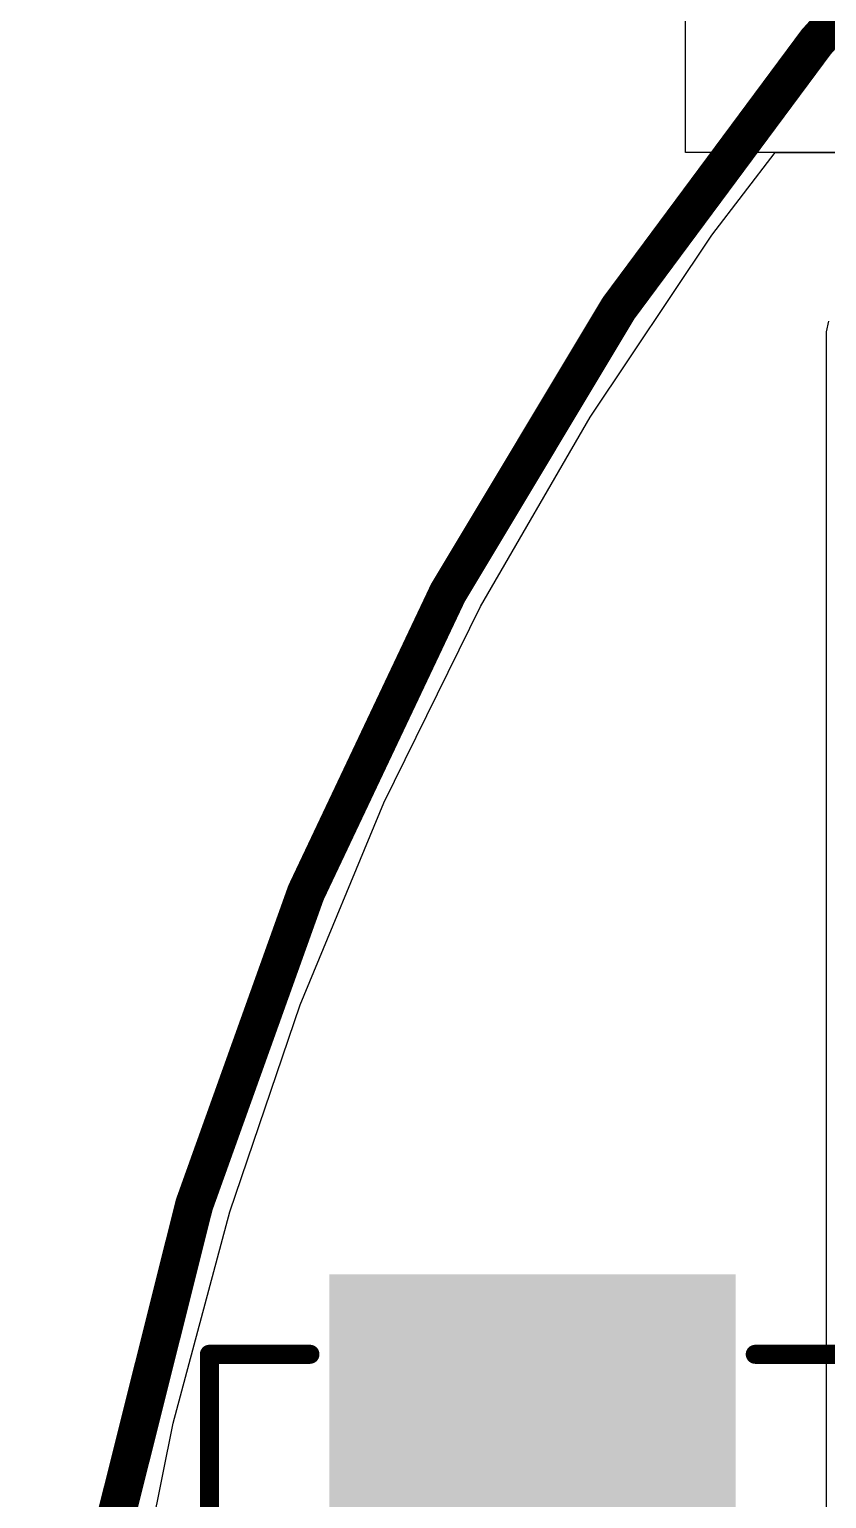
# Model space of a CAD drawing. Header units: inches. Extents: x -8 to 384, y -12 to 64.
# Drawn here: x -7.59 to -2.29, y 17.94 to 27.72 of the extents above; entities that cross this region are included whole.
import ezdxf

# ---------------------------------------------------------------- set-up
doc = ezdxf.new("R2010")
doc.units = ezdxf.units.IN
for name, color, linetype in [('Board_outline', 216, 'Continuous'), ('Bottom Layer', 5, 'Continuous'), ('Top Layer', 1, 'Continuous'), ('Top Overlay', 2, 'Continuous'), ('Top Paste', 8, 'Continuous'), ('Top Solder', 216, 'Continuous')]:
    doc.layers.add(name, color=color, linetype=linetype)

# ---------------------------------------------------------------- blocks, each defined once
blk = doc.blocks.new('HC_FPC_05_20_15RLTAG_6')
at = {"layer": 'Top Layer'}
blk.add_hatch(color=1, dxfattribs=at).paths.add_polyline_path([(-5.9499, -0.3), (-4.4499, -0.3), (-4.4499, -2.8), (-5.9499, -2.8)])
at = {"layer": 'Top Paste'}
blk.add_hatch(color=8, dxfattribs=at).paths.add_polyline_path([(-5.9499, -0.3), (-4.4499, -0.3), (-4.4499, -2.8), (-5.9499, -2.8)])
at = {"layer": 'Top Solder'}
blk.add_hatch(color=216, dxfattribs=at).paths.add_polyline_path([(-6.0515, -0.1984), (-4.3483, -0.1984), (-4.3483, -2.9016), (-6.0515, -2.9016)])
at = {"layer": 'Top Overlay'}
for points in [[(-5.5199, -0.0688, 0.127, 0.127, 0), (-5.5199, 1.3971, 0.127, 0.127, 0)], [(-5.5199, -3.6999, 0.127, 0.127, 0), (-5.5199, -3.0311, 0.127, 0.127, 0)], [(5.52, -3.6999, 0.127, 0.127, 0), (-5.52, -3.6999, 0.127, 0.127, 0)]]:
    blk.add_lwpolyline(points, format="xyseb", dxfattribs=at)
for points in [[(-5.5517, -0.0688, 0.0635, 0.0635, 1), (-5.4882, -0.0688, 0.0635, 0.0635, 1)], [(-5.5517, -3.0311, 0.0635, 0.0635, 1), (-5.4882, -3.0311, 0.0635, 0.0635, 1)], [(-5.5517, -3.6999, 0.0635, 0.0635, 1), (-5.4882, -3.6999, 0.0635, 0.0635, 1)], [(-5.5517, -3.6999, 0.0635, 0.0635, 1), (-5.4882, -3.6999, 0.0635, 0.0635, 1)]]:
    blk.add_lwpolyline(points, format="xyseb", close=True, dxfattribs=at)

msp = doc.modelspace()

# ---------------------------------------------------------------- linework, layer by layer
at = {"layer": 'Board_outline'}
msp.add_lwpolyline([(37.5368, 13.3604, 0.254, 0.254, 1), (-7.4632, 13.3604, 0.254, 0.254, 1)], format="xyseb", close=True, dxfattribs=at)
at = {"layer": 'Bottom Layer'}
for p, q in [((-3.2258, 26.8986), (-3.2258, 35.1028)), ((33.401, 26.8986), (-3.2258, 26.8986)), ((-3.0515, 26.3476), (-2.6287, 26.8986)), ((-2.6287, 26.8986), (32.7023, 26.8986)), ((-3.8605, 25.1369), (-3.0515, 26.3476)), ((-2.2757, 25.7742), (-2.2895, 25.7048)), ((-2.2895, 25.7048), (-2.2895, 25.146)), ((-4.5885, 23.8758), (-3.8605, 25.1369)), ((-2.2895, 25.146), (-2.2895, 16.7929)), ((-5.2326, 22.5698), (-4.5885, 23.8758)), ((-5.7899, 21.2244), (-5.2326, 22.5698)), ((-6.2579, 19.8455), (-5.7899, 21.2244)), ((-6.6348, 18.4389), (-6.2579, 19.8455)), ((-6.9189, 17.0107), (-6.6348, 18.4389))]:
    msp.add_line(p, q, dxfattribs=at)
at = {"layer": 'Top Layer'}
for p, q in [((-3.2258, 26.8986), (-3.2258, 35.1028)), ((33.401, 26.8986), (-3.2258, 26.8986)), ((-3.0515, 26.3476), (-2.6287, 26.8986)), ((-2.6287, 26.8986), (8.9285, 26.8986)), ((-3.8605, 25.1369), (-3.0515, 26.3476)), ((-4.5885, 23.8758), (-3.8605, 25.1369)), ((-5.2326, 22.5698), (-4.5885, 23.8758)), ((-5.7899, 21.2244), (-5.2326, 22.5698)), ((-6.2579, 19.8455), (-5.7899, 21.2244)), ((-6.6348, 18.4389), (-6.2579, 19.8455)), ((-6.9189, 17.0107), (-6.6348, 18.4389))]:
    msp.add_line(p, q, dxfattribs=at)

# ---------------------------------------------------------------- block references
at = {"rotation": 270}
msp.add_blockref('HC_FPC_05_20_15RLTAG_6', (-2.693, 13.3777), dxfattribs=at)

doc.saveas('drawing.dxf')
